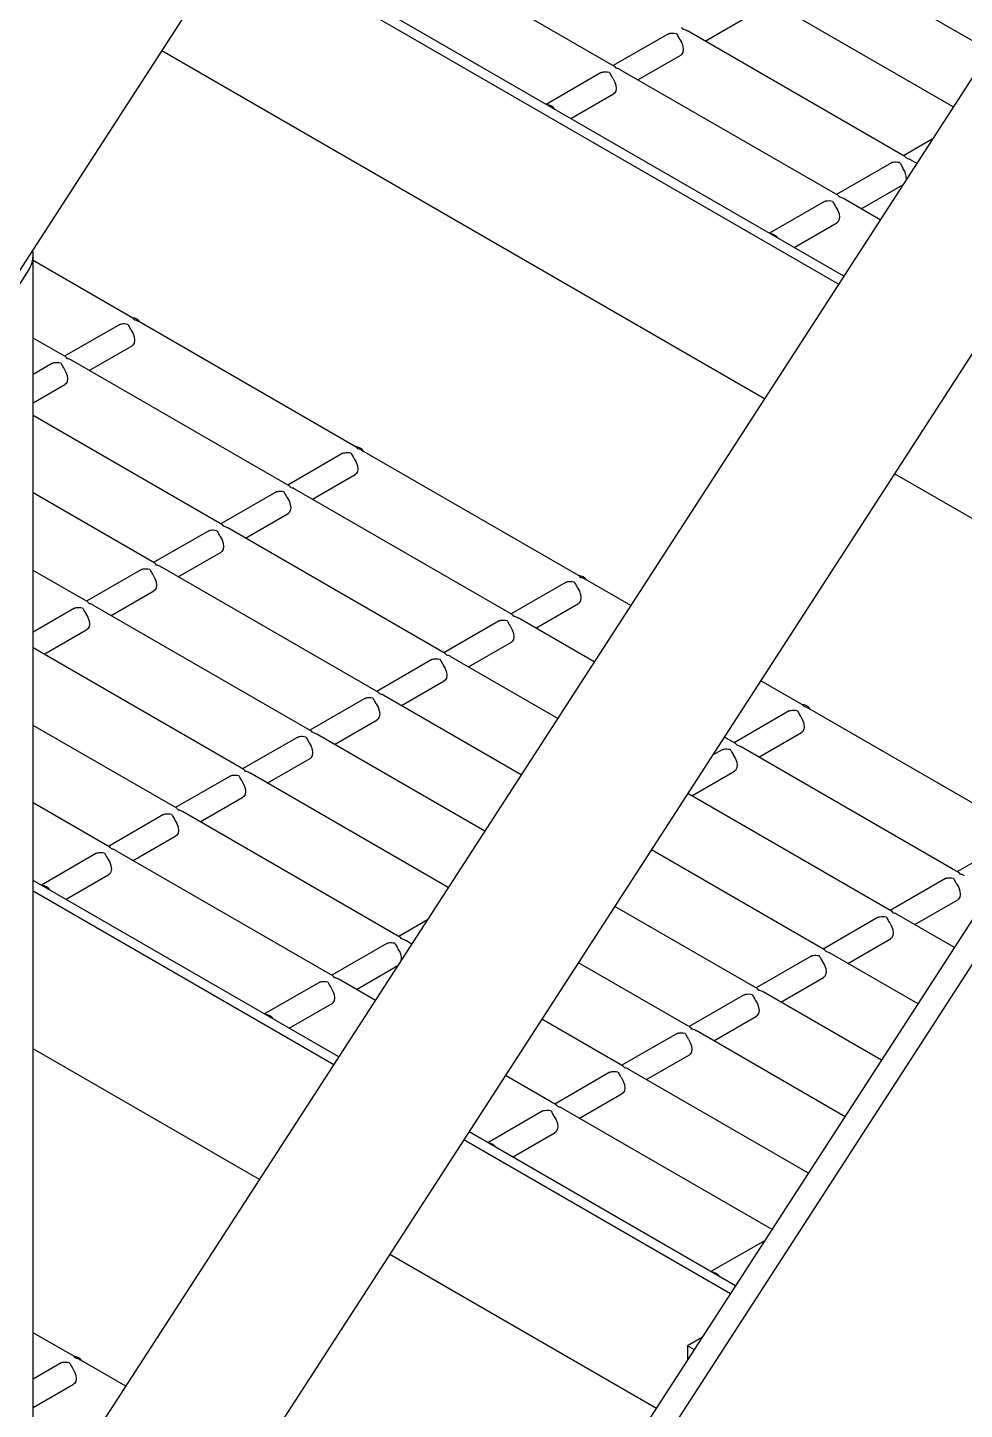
# Model space of a CAD drawing. Header units: millimetres. Extents: x 1293 to 41893, y 1011 to 26911.
# Drawn here: x 36194 to 36495.5, y 9766.8 to 10211.5 of the extents above; entities that cross this region are included whole.
import ezdxf

# ---------------------------------------------------------------- set-up
doc = ezdxf.new("R2010")
doc.units = ezdxf.units.MM
doc.header["$LTSCALE"] = 50
doc.layers.add('PASILLOS', color=2, linetype='Continuous')

msp = doc.modelspace()

# ---------------------------------------------------------------- linework, layer by layer
at = {"layer": 'PASILLOS', "linetype": 'Continuous', "lineweight": 25}
for p, q in [((35142.7899983, 8511.7793827), (37204.1287586, 11699.1223698)), ((36957.7569599, 10906.2644023), (36195.805039, 9728.0970102)), ((36197.5345038, 9641.8019924), (36983.1065661, 10856.4920044)), ((36195.805039, 9456.8689314), (36959.4864247, 10637.7105067)), ((36195.805039, 9442.5665038), (36950.2261867, 10609.0894454)), ((36456.7071246, 10131.5165979), (36262.7355206, 10243.4940214)), ((36455.0549238, 10128.961884), (36261.0833198, 10240.9393075)), ((36382.9330808, 10199.0385506), (36312.9638126, 10239.4309493)), ((36503.6723664, 10204.1365558), (36449.5909848, 10235.3570729)), ((36491.931056, 10185.9815663), (36427.9959437, 10222.890521)), ((36412.0831647, 10207.1436691), (36425.8477734, 10215.0898086)), ((36400.2843049, 10209.4975196), (36382.5499785, 10199.2597109)), ((36400.2843049, 10209.4975196), (36400.5847206, 10209.6249411)), ((36476.3701708, 10170.0315704), (36406.4009026, 10210.4239691)), ((36431.1906677, 10092.061802), (36237.2190637, 10204.0392255)), ((36390.4881236, 10194.6771172), (36404.2527323, 10202.6232567)), ((36454.7751297, 10157.5650185), (36384.8058615, 10197.9574173)), ((36378.6892638, 10197.0309677), (36360.9549374, 10186.793159)), ((36378.6892638, 10197.0309677), (36378.9896795, 10197.1583893)), ((36368.8930825, 10182.2105654), (36382.6576912, 10190.1567049)), ((36485.197487, 10175.569792), (36475.9870685, 10170.2527306)), ((36472.1263538, 10168.0239875), (36454.3920274, 10157.7861788)), ((36472.1263538, 10168.0239875), (36472.4267696, 10168.1514091)), ((36480.1897455, 10167.8265769), (36478.2429516, 10168.9504371)), ((36462.3301725, 10153.2035851), (36475.7387115, 10160.9441699)), ((36450.5313127, 10155.5574356), (36432.7969863, 10145.3196269)), ((36450.5313127, 10155.5574356), (36450.8317285, 10155.6848572)), ((36468.4484351, 10149.6715874), (36456.6479105, 10156.4838852)), ((36440.7351314, 10140.7370333), (36454.4997402, 10148.6831728)), ((36195.805039, 9193.5049018), (36195.805039, 10138.2578463)), ((36227.9117044, 10117.9820482), (36195.805039, 10136.5168316)), ((36175.6998395, 10104.4891879), (36194.019562, 10132.8160404)), ((36223.6678874, 10115.9744653), (36205.933561, 10105.7366566)), ((36223.6678874, 10115.9744653), (36223.9683031, 10116.1018869)), ((36299.7537533, 10076.5085161), (36229.7844852, 10116.9009149)), ((36206.3166633, 10105.5154964), (36195.805039, 10111.5837279)), ((36213.8717061, 10101.154063), (36227.6363149, 10109.1002025)), ((36278.1587122, 10064.0419643), (36208.1894441, 10104.434363)), ((36202.0728463, 10103.5079135), (36195.805039, 10099.8895854)), ((36202.0728463, 10103.5079135), (36202.373262, 10103.635335)), ((36195.805039, 10090.7243981), (36206.0412738, 10096.6336506)), ((36256.5636711, 10051.5754124), (36195.805039, 10086.6506241)), ((36295.5099364, 10074.5009333), (36277.7756099, 10064.2631245)), ((36295.5099364, 10074.5009333), (36295.8103521, 10074.6283548)), ((36371.5958023, 10035.0349841), (36301.6265341, 10075.4273828)), ((36285.7137551, 10059.6805309), (36299.4783638, 10067.6266704)), ((36558.915363, 10018.327905), (36473.0873774, 10067.8753463)), ((36234.96863, 10039.1088605), (36195.805039, 10061.7175204)), ((36273.9148953, 10062.0343814), (36256.1805688, 10051.7965727)), ((36273.9148953, 10062.0343814), (36274.215311, 10062.161803)), ((36350.0007612, 10022.5684322), (36280.031493, 10062.9608309)), ((36264.118714, 10047.213979), (36277.8833227, 10055.1601185)), ((36252.3198542, 10049.5678295), (36234.5855277, 10039.3300208)), ((36252.3198542, 10049.5678295), (36252.6202699, 10049.6952511)), ((36328.4057201, 10010.1018803), (36258.4364519, 10050.4942791)), ((36242.5236729, 10034.7474272), (36256.2882816, 10042.6935667)), ((36230.7248131, 10037.1012777), (36231.0252288, 10037.2286992)), ((36306.810679, 9997.6353285), (36236.8414108, 10038.0277272)), ((36213.373589, 10026.6423087), (36195.805039, 10036.7844167)), ((36230.7248131, 10037.1012777), (36212.9904866, 10026.8634689)), ((36367.3519853, 10033.0274012), (36349.6176589, 10022.7895925)), ((36367.3519853, 10033.0274012), (36367.652401, 10033.1548227)), ((36388.1350421, 10025.4870842), (36373.4685831, 10033.9538507)), ((36220.9286318, 10022.2808753), (36234.6932405, 10030.2270148)), ((36209.129772, 10024.6347258), (36195.805039, 10016.9425212)), ((36209.129772, 10024.6347258), (36209.4301877, 10024.7621474)), ((36285.2156379, 9985.1687766), (36215.2463697, 10025.5611753)), ((36357.555804, 10018.2069988), (36371.3204128, 10026.1531383)), ((36345.7569442, 10020.5608493), (36328.0226178, 10010.3230406)), ((36345.7569442, 10020.5608493), (36346.0573599, 10020.6882709)), ((36376.3937316, 10007.3320947), (36351.873542, 10021.4872989)), ((36199.3335907, 10009.8143234), (36213.0981994, 10017.7604629)), ((36263.6205968, 9972.7022247), (36195.805039, 10011.8513129)), ((36335.9607629, 10005.740447), (36349.7253717, 10013.6865865)), ((36324.1619031, 10008.0942974), (36306.4275767, 9997.8564887)), ((36324.1619031, 10008.0942974), (36324.4623189, 10008.221719)), ((36364.6524212, 9989.1771052), (36330.2785009, 10009.020747)), ((36314.3657218, 9993.2738951), (36328.1303306, 10001.2200346)), ((36443.4378513, 9993.561452), (36430.0317518, 10001.3006285)), ((36302.566862, 9995.6277456), (36284.8325356, 9985.3899368)), ((36302.566862, 9995.6277456), (36302.8672778, 9995.7551671)), ((36352.9111107, 9971.0221157), (36308.6834598, 9996.5541951)), ((36292.7706807, 9980.8073432), (36306.5352895, 9988.7534827)), ((36439.1940343, 9991.5538691), (36421.4597079, 9981.3160604)), ((36439.1940343, 9991.5538691), (36439.49445, 9991.6812907)), ((36515.2799002, 9952.0879199), (36445.3106321, 9992.4803186)), ((36242.0255557, 9960.2356729), (36195.805039, 9986.9182092)), ((36341.1698003, 9952.8671262), (36287.0884187, 9984.0876433)), ((36429.397853, 9976.7334667), (36443.1624618, 9984.6796063)), ((36280.9718209, 9983.1611937), (36263.2374945, 9972.923385)), ((36280.9718209, 9983.1611937), (36281.2722367, 9983.2886153)), ((36421.8428102, 9981.0949001), (36418.2904414, 9983.145639)), ((36493.6848591, 9939.621368), (36423.715591, 9980.0137668)), ((36271.1756396, 9968.3407914), (36284.9402484, 9976.2869309)), ((36417.5989932, 9979.0873172), (36414.5140704, 9977.3064292)), ((36417.5989932, 9979.0873172), (36417.8994089, 9979.2147388)), ((36259.3767798, 9970.6946418), (36241.6424534, 9960.4568331)), ((36259.3767798, 9970.6946418), (36259.6771956, 9970.8220634)), ((36329.4284898, 9934.7121367), (36265.4933776, 9971.6210914)), ((36407.8028119, 9964.2669149), (36421.5674207, 9972.2130544)), ((36220.4305146, 9947.769121), (36195.805039, 9961.9851054)), ((36249.5805985, 9955.8742395), (36263.3452073, 9963.820379)), ((36472.0898181, 9927.1548162), (36406.5491309, 9964.9906495)), ((36237.7817387, 9958.22809), (36220.0474123, 9947.9902812)), ((36237.7817387, 9958.22809), (36238.0821545, 9958.3555115)), ((36313.8676047, 9918.7621408), (36243.8983365, 9959.1545395)), ((36227.9855574, 9943.4076876), (36241.7501662, 9951.3538271)), ((36511.0360833, 9950.080337), (36493.3017568, 9939.8425283)), ((36216.1866977, 9945.7615381), (36198.4523712, 9935.5237294)), ((36216.1866977, 9945.7615381), (36216.4871134, 9945.8889597)), ((36292.2725636, 9906.2955889), (36222.3032954, 9946.6879877)), ((36450.494777, 9914.6882643), (36394.8078205, 9946.83566)), ((36294.2045585, 9880.2471683), (36195.805039, 9937.0520017)), ((36206.3905163, 9930.9411357), (36220.1551251, 9938.8872753)), ((36489.4410422, 9937.6137851), (36471.7067157, 9927.3759764)), ((36489.4410422, 9937.6137851), (36489.7414579, 9937.7412067)), ((36292.5523576, 9877.6924544), (36195.805039, 9933.5434926)), ((36479.6448609, 9922.7933828), (36493.4094696, 9930.7395223)), ((36428.8997359, 9902.2217124), (36383.06651, 9928.6806705)), ((36492.3771164, 9915.4432081), (36473.9625988, 9926.0736828)), ((36322.6949208, 9924.3003624), (36313.4845024, 9918.983301)), ((36467.8460011, 9925.1472333), (36450.1116747, 9914.9094246)), ((36467.8460011, 9925.1472333), (36468.1464168, 9925.2746548)), ((36317.6871794, 9916.5571472), (36315.7403855, 9917.6810074)), ((36458.0498198, 9910.3268309), (36471.8144285, 9918.2729704)), ((36309.6237877, 9916.7545579), (36291.8894613, 9906.5167492)), ((36309.6237877, 9916.7545579), (36309.9242034, 9916.8819795)), ((36446.25096, 9912.6806814), (36446.5513757, 9912.808103)), ((36480.635806, 9897.2882186), (36452.3675578, 9913.607131)), ((36299.8276064, 9901.9341555), (36313.2361453, 9909.6747403)), ((36407.3046948, 9889.7551606), (36371.3251996, 9910.525681)), ((36446.25096, 9912.6806814), (36428.5166336, 9902.4428727)), ((36288.0287466, 9904.288006), (36270.2944202, 9894.0501973)), ((36288.0287466, 9904.288006), (36288.3291623, 9904.4154276)), ((36305.9458689, 9898.4021578), (36294.1453444, 9905.2144556)), ((36436.4547787, 9897.8602791), (36450.2193874, 9905.8064186)), ((36424.6559189, 9900.2141295), (36406.9215925, 9889.9763208)), ((36424.6559189, 9900.2141295), (36424.9563346, 9900.3415511)), ((36468.8944955, 9879.1332291), (36430.7725167, 9901.1405791)), ((36278.2325653, 9889.4676037), (36291.9971741, 9897.4137432)), ((36385.7096537, 9877.2886087), (36359.5838891, 9892.3706916)), ((36414.8597376, 9885.3937272), (36428.6243464, 9893.3398667)), ((36403.0608778, 9887.7475777), (36385.3265514, 9877.509769)), ((36403.0608778, 9887.7475777), (36403.3612935, 9887.8749992)), ((36457.1531851, 9860.9782396), (36409.1774756, 9888.6740272)), ((36268.6881016, 9840.7923724), (36195.805039, 9882.8668689)), ((36393.2646965, 9872.9271753), (36407.0293053, 9880.8733148)), ((36364.1146126, 9864.8220568), (36347.8425786, 9874.2157021)), ((36381.4658367, 9875.2810258), (36363.7315103, 9865.0432171)), ((36381.4658367, 9875.2810258), (36381.7662524, 9875.4084474)), ((36445.4118746, 9842.8232502), (36387.5824345, 9876.2074754)), ((36371.6696554, 9860.4606235), (36385.4342642, 9868.406763)), ((36359.8707956, 9862.8144739), (36342.1364692, 9852.5766652)), ((36359.8707956, 9862.8144739), (36360.1712113, 9862.9418955)), ((36433.6705642, 9824.6682607), (36365.9873934, 9863.7409235)), ((36421.9292537, 9806.5132712), (36336.1012682, 9856.0607126)), ((36350.0746143, 9847.9940716), (36363.8392231, 9855.9402111)), ((36420.2770529, 9803.9585573), (36334.4490673, 9853.5059987)), ((36431.4030316, 9821.1620906), (36413.9785181, 9811.1031331)), ((36396.4127968, 9767.0584753), (36310.5848113, 9816.6059167)), ((36421.9166632, 9806.5205395), (36421.944256, 9806.5364685)), ((36209.0932362, 9783.7655545), (36195.805039, 9791.4366674)), ((36411.2107091, 9790.0186934), (36406.3797556, 9787.2298433)), ((36408.6283551, 9785.9317544), (36406.3797556, 9787.2298433)), ((36406.3797556, 9787.2298433), (36406.3797556, 9782.4698753)), ((36204.8494192, 9781.7579716), (36195.805039, 9776.536762)), ((36204.8494192, 9781.7579716), (36205.1498349, 9781.8853931)), ((36225.632476, 9774.2176546), (36210.966017, 9782.6844211)), ((36195.805039, 9767.3715748), (36208.8178467, 9774.8837087))]:
    msp.add_line(p, q, dxfattribs=at)
at = {"layer": 'PASILLOS', "linetype": 'Continuous', "lineweight": 25, "flags": 128}
for points in [[(36403.9523166, 10207.6808693), (36404.5605998, 10206.6070058), (36404.9471986, 10205.4802748), (36405.0747223, 10204.4096509), (36404.930837, 10203.4986821), (36404.5294591, 10202.8354751), (36404.2527323, 10202.6232567)], [(36382.3572755, 10195.2143175), (36382.9655587, 10194.1404539), (36383.3521575, 10193.0137229), (36383.4796812, 10191.943099), (36383.3357959, 10191.0321302), (36382.934418, 10190.3689232), (36382.6576912, 10190.1567049)], [(36454.1993245, 10153.7407854), (36454.8076077, 10152.6669218), (36455.1942065, 10151.5401908), (36455.3217302, 10150.4695669), (36455.1778449, 10149.5585981), (36454.7764669, 10148.8953911), (36454.4997402, 10148.6831728)], [(36227.3358992, 10114.1578151), (36227.9441823, 10113.0839515), (36228.3307811, 10111.9572205), (36228.4583048, 10110.8865966), (36228.3144196, 10109.9756278), (36227.9130416, 10109.3124208), (36227.6363149, 10109.1002025)], [(36205.7408581, 10101.6912632), (36206.3491412, 10100.6173997), (36206.73574, 10099.4906687), (36206.8632637, 10098.4200447), (36206.7193785, 10097.509076), (36206.3180005, 10096.8458689), (36206.0412738, 10096.6336506)], [(36299.1779481, 10072.684283), (36299.7862313, 10071.6104195), (36300.1728301, 10070.4836884), (36300.3003538, 10069.4130645), (36300.1564685, 10068.5020958), (36299.7550906, 10067.8388887), (36299.4783638, 10067.6266704)], [(36277.582907, 10060.2177311), (36278.1911902, 10059.1438676), (36278.577789, 10058.0171366), (36278.7053127, 10056.9465127), (36278.5614274, 10056.0355439), (36278.1600495, 10055.3723369), (36277.8833227, 10055.1601185)], [(36255.9878659, 10047.7511793), (36256.5961491, 10046.6773157), (36256.9827479, 10045.5505847), (36257.1102716, 10044.4799608), (36256.9663863, 10043.568992), (36256.5650084, 10042.905785), (36256.2882816, 10042.6935667)], [(36234.3928248, 10035.2846274), (36235.001108, 10034.2107639), (36235.3877068, 10033.0840328), (36235.5152305, 10032.0134089), (36235.3713452, 10031.1024402), (36234.9699673, 10030.4392331), (36234.6932405, 10030.2270148)], [(36371.0199971, 10031.2107509), (36371.6282802, 10030.1368874), (36372.0148791, 10029.0101564), (36372.1424028, 10027.9395325), (36371.9985175, 10027.0285637), (36371.5971395, 10026.3653567), (36371.3204128, 10026.1531383)], [(36212.7977837, 10022.8180755), (36213.4060669, 10021.744212), (36213.7926657, 10020.617481), (36213.9201894, 10019.5468571), (36213.7763041, 10018.6358883), (36213.3749262, 10017.9726813), (36213.0981994, 10017.7604629)], [(36349.424956, 10018.7441991), (36350.0332391, 10017.6703355), (36350.419838, 10016.5436045), (36350.5473617, 10015.4729806), (36350.4034764, 10014.5620118), (36350.0020984, 10013.8988048), (36349.7253717, 10013.6865865)], [(36327.8299149, 10006.2776472), (36328.438198, 10005.2037836), (36328.8247969, 10004.0770526), (36328.9523206, 10003.0064287), (36328.8084353, 10002.0954599), (36328.4070573, 10001.4322529), (36328.1303306, 10001.2200346)], [(36306.2348738, 9993.8110953), (36306.8431569, 9992.7372318), (36307.2297558, 9991.6105008), (36307.3572795, 9990.5398768), (36307.2133942, 9989.6289081), (36306.8120162, 9988.965701), (36306.5352895, 9988.7534827)], [(36442.8620461, 9989.7372188), (36443.4703292, 9988.6633553), (36443.8569281, 9987.5366243), (36443.9844517, 9986.4660004), (36443.8405665, 9985.5550316), (36443.4391885, 9984.8918246), (36443.1624618, 9984.6796063)], [(36284.6398327, 9981.3445435), (36285.2481158, 9980.2706799), (36285.6347147, 9979.1439489), (36285.7622384, 9978.073325), (36285.6183531, 9977.1623562), (36285.2169751, 9976.4991492), (36284.9402484, 9976.2869309)], [(36421.267005, 9977.270667), (36421.8752881, 9976.1968034), (36422.261887, 9975.0700724), (36422.3894106, 9973.9994485), (36422.2455254, 9973.0884797), (36421.8441474, 9972.4252727), (36421.5674207, 9972.2130544)], [(36263.0447916, 9968.8779916), (36263.6530748, 9967.804128), (36264.0396736, 9966.677397), (36264.1671973, 9965.6067731), (36264.023312, 9964.6958043), (36263.621934, 9964.0325973), (36263.3452073, 9963.820379)], [(36241.4497505, 9956.4114397), (36242.0580337, 9955.3375762), (36242.4446325, 9954.2108452), (36242.5721562, 9953.1402212), (36242.4282709, 9952.2292525), (36242.0268929, 9951.5660454), (36241.7501662, 9951.3538271)], [(36219.8547094, 9943.9448879), (36220.4629926, 9942.8710243), (36220.8495914, 9941.7442933), (36220.9771151, 9940.6736694), (36220.8332298, 9939.7627006), (36220.4318518, 9939.0994936), (36220.1551251, 9938.8872753)], [(36493.1090539, 9935.7971349), (36493.7173371, 9934.7232714), (36494.1039359, 9933.5965403), (36494.2314596, 9932.5259164), (36494.0875743, 9931.6149477), (36493.6861964, 9930.9517406), (36493.4094696, 9930.7395223)], [(36471.5140128, 9923.330583), (36472.122296, 9922.2567195), (36472.5088948, 9921.1299885), (36472.6364185, 9920.0593646), (36472.4925332, 9919.1483958), (36472.0911553, 9918.4851888), (36471.8144285, 9918.2729704)], [(36449.9189717, 9910.8640312), (36450.5272549, 9909.7901676), (36450.9138537, 9908.6634366), (36451.0413774, 9907.5928127), (36450.8974921, 9906.6818439), (36450.4961142, 9906.0186369), (36450.2193874, 9905.8064186)], [(36291.6967584, 9902.4713558), (36292.3050415, 9901.3974922), (36292.6916404, 9900.2707612), (36292.819164, 9899.2001373), (36292.6752788, 9898.2891685), (36292.2739008, 9897.6259615), (36291.9971741, 9897.4137432)], [(36428.3239306, 9898.3974793), (36428.9322138, 9897.3236158), (36429.3188126, 9896.1968847), (36429.4463363, 9895.1262608), (36429.3024511, 9894.215292), (36428.9010731, 9893.552085), (36428.6243464, 9893.3398667)], [(36406.7288895, 9885.9309274), (36407.3371727, 9884.8570639), (36407.7237715, 9883.7303329), (36407.8512952, 9882.659709), (36407.70741, 9881.7487402), (36407.306032, 9881.0855332), (36407.0293053, 9880.8733148)], [(36385.1338484, 9873.4643756), (36385.7421316, 9872.390512), (36386.1287304, 9871.263781), (36386.2562541, 9870.1931571), (36386.1123689, 9869.2821883), (36385.7109909, 9868.6189813), (36385.4342642, 9868.406763)], [(36363.5388073, 9860.9978237), (36364.1470905, 9859.9239601), (36364.5336893, 9858.7972291), (36364.661213, 9857.7266052), (36364.5173278, 9856.8156364), (36364.1159498, 9856.1524294), (36363.8392231, 9855.9402111)], [(36208.517431, 9779.9413213), (36209.1257141, 9778.8674578), (36209.512313, 9777.7407268), (36209.6398366, 9776.6701028), (36209.4959514, 9775.7591341), (36209.0945734, 9775.095927), (36208.8178467, 9774.8837087)]]:
    msp.add_lwpolyline(points, dxfattribs=at)
at = {"layer": 'PASILLOS', "linetype": 'Continuous', "lineweight": 25}
for centre, radius, start, end in [((36360.7946865, 10183.071843), 3.6366978, 35.264662608, 84.740713925), ((36471.3221734, 10162.8544826), 5.5894667, 358.995366604, 36.85932297), ((36432.6367354, 10141.5983109), 3.6366978, 35.264662608, 84.740713925), ((36227.3683512, 10114.4818925), 3.6366978, 35.264662608, 84.740713925), ((36299.2104002, 10073.0083604), 3.6366978, 35.264662608, 84.740713925), ((36371.0524491, 10031.5348283), 3.6366978, 35.264662608, 84.740713925), ((36442.8944981, 9990.0612962), 3.6366978, 35.264662608, 84.740713925), ((36198.2921203, 9931.8024134), 3.6366978, 35.264662608, 84.740713925), ((36308.8196072, 9911.585053), 5.5894667, 358.995366603, 36.85932297), ((36270.1341693, 9890.3288813), 3.6366978, 35.264662608, 84.740713925), ((36341.9762183, 9848.8553492), 3.6366978, 35.264662608, 84.740713925), ((36413.8182672, 9807.3818171), 3.6366978, 35.264662608, 84.740713925), ((36208.549883, 9780.2653987), 3.6366978, 35.264662608, 84.740713925)]:
    msp.add_arc(centre, radius, start, end, dxfattribs=at)
msp.add_ellipse((36189.709039, 10135.3044524), major_axis=(4.5287142, 6.5268131), ratio=0.6252181078, start_param=4.7643820231, end_param=5.7924525007, dxfattribs=at)
for points, knots in [([(36405.0748486, 10210.9210944), (36405.0733504, 10210.9233575), (36404.8990004, 10211.1867184), (36404.7099841, 10211.3379511), (36404.5225921, 10211.4878841)], [0, 0, 0, 0, 0.0085933525, 1, 1, 1, 1]), ([(36406.3834562, 10210.3988529), (36406.3069318, 10210.4530668), (36405.9181083, 10210.7285298), (36405.4421607, 10210.839692), (36405.0787713, 10210.920225), (36405.0748486, 10210.9210944)], [0, 0, 0, 0, 0.1951000566, 0.99131145138, 1, 1, 1, 1]), ([(36400.5847206, 10209.6249411), (36400.6813432, 10209.6491782), (36400.9982186, 10209.7286642), (36401.7723593, 10209.7841999), (36402.4623972, 10209.7057724), (36402.8258612, 10209.6259086), (36402.8297846, 10209.6250465)], [0, 0, 0, 0, 0.1723614537, 0.5652622384, 0.9953071929, 1, 1, 1, 1]), ([(36402.8297846, 10209.6250465), (36402.8312832, 10209.6227786), (36403.0188689, 10209.3388936), (36403.2980824, 10208.8110204), (36403.6865993, 10208.0853328), (36403.8865039, 10207.7810466), (36403.9523166, 10207.6808693)], [0, 0, 0, 0, 0.0046971273, 0.5879730075, 0.8643521995, 1, 1, 1, 1]), ([(36383.4798076, 10198.4545425), (36383.4783093, 10198.4568056), (36383.3039593, 10198.7201666), (36383.114943, 10198.8713992), (36382.927551, 10199.0213323)], [0, 0, 0, 0, 0.0085933525, 1, 1, 1, 1]), ([(36384.7884151, 10197.9323011), (36384.7118907, 10197.9865149), (36384.3230672, 10198.2619779), (36383.8471196, 10198.3731402), (36383.4837302, 10198.4536732), (36383.4798076, 10198.4545425)], [0, 0, 0, 0, 0.1951000566, 0.9913114514, 1, 1, 1, 1]), ([(36378.9896795, 10197.1583893), (36379.0863021, 10197.1826264), (36379.4031776, 10197.2621123), (36380.1773182, 10197.3176481), (36380.8673561, 10197.2392205), (36381.2308201, 10197.1593567), (36381.2347435, 10197.1584946)], [0, 0, 0, 0, 0.1723614537, 0.5652622384, 0.9953071929, 1, 1, 1, 1]), ([(36381.2347435, 10197.1584946), (36381.2362421, 10197.1562267), (36381.4238278, 10196.8723417), (36381.7030413, 10196.3444685), (36382.0915582, 10195.618781), (36382.2914628, 10195.3144948), (36382.3572755, 10195.2143175)], [0, 0, 0, 0, 0.0046971273, 0.5879730075, 0.8643521995, 1, 1, 1, 1]), ([(36472.4267696, 10168.1514091), (36472.5233922, 10168.1756462), (36472.8402676, 10168.2551321), (36473.6144083, 10168.3106679), (36474.3044462, 10168.2322403), (36474.6679101, 10168.1523765), (36474.6718336, 10168.1515144)], [0, 0, 0, 0, 0.1723614537, 0.5652622384, 0.9953071929, 1, 1, 1, 1]), ([(36474.6718336, 10168.1515144), (36474.6733321, 10168.1492465), (36474.8609178, 10167.8653615), (36475.1401313, 10167.3374883), (36475.5286483, 10166.6118007), (36475.7285529, 10166.3075146), (36475.7943656, 10166.2073372)], [0, 0, 0, 0, 0.00469712726, 0.58797300737, 0.86435219951, 1, 1, 1, 1]), ([(36476.9168976, 10169.4475623), (36476.9153994, 10169.4498254), (36476.7410494, 10169.7131863), (36476.5520331, 10169.864419), (36476.3646411, 10170.014352)], [0, 0, 0, 0, 0.0085933525, 1, 1, 1, 1]), ([(36478.2255052, 10168.9253208), (36478.1489808, 10168.9795347), (36477.7601573, 10169.2549977), (36477.2842097, 10169.3661599), (36476.9208202, 10169.446693), (36476.9168976, 10169.4475623)], [0, 0, 0, 0, 0.1951000565, 0.9913114514, 1, 1, 1, 1]), ([(36455.3218565, 10156.9810104), (36455.3203583, 10156.9832736), (36455.1460083, 10157.2466345), (36454.956992, 10157.3978671), (36454.7696, 10157.5478002)], [0, 0, 0, 0, 0.0085933525, 1, 1, 1, 1]), ([(36450.8317285, 10155.6848572), (36450.9283511, 10155.7090943), (36451.2452265, 10155.7885803), (36452.0193672, 10155.844116), (36452.7094051, 10155.7656885), (36453.0728691, 10155.6858246), (36453.0767925, 10155.6849625)], [0, 0, 0, 0, 0.1723614537, 0.5652622384, 0.9953071929, 1, 1, 1, 1]), ([(36453.0767925, 10155.6849625), (36453.0782911, 10155.6826947), (36453.2658767, 10155.3988096), (36453.5450902, 10154.8709364), (36453.9336072, 10154.1452489), (36454.1335118, 10153.8409627), (36454.1993245, 10153.7407854)], [0, 0, 0, 0, 0.0046971273, 0.5879730074, 0.8643521995, 1, 1, 1, 1]), ([(36456.6304641, 10156.458769), (36456.5539397, 10156.5129829), (36456.1651162, 10156.7884458), (36455.6891686, 10156.8996081), (36455.3257792, 10156.9801411), (36455.3218565, 10156.9810104)], [0, 0, 0, 0, 0.1951000565, 0.9913114514, 1, 1, 1, 1]), ([(36228.4584312, 10117.3980401), (36228.4569329, 10117.4003033), (36228.282583, 10117.6636642), (36228.0935667, 10117.8148968), (36227.9061746, 10117.9648299)], [0, 0, 0, 0, 0.0085933525, 1, 1, 1, 1]), ([(36229.7670387, 10116.8757987), (36229.6905143, 10116.9300126), (36229.3016909, 10117.2054755), (36228.8257433, 10117.3166378), (36228.4623538, 10117.3971708), (36228.4584312, 10117.3980401)], [0, 0, 0, 0, 0.1951000565, 0.9913114514, 1, 1, 1, 1]), ([(36223.9683031, 10116.1018869), (36224.0649257, 10116.126124), (36224.3818012, 10116.20561), (36225.1559419, 10116.2611457), (36225.8459797, 10116.1827182), (36226.2094437, 10116.1028543), (36226.2133671, 10116.1019922)], [0, 0, 0, 0, 0.1723614537, 0.5652622384, 0.9953071929, 1, 1, 1, 1]), ([(36226.2133671, 10116.1019922), (36226.2148657, 10116.0997244), (36226.4024514, 10115.8158394), (36226.6816649, 10115.2879661), (36227.0701819, 10114.5622786), (36227.2700864, 10114.2579924), (36227.3358992, 10114.1578151)], [0, 0, 0, 0, 0.0046971273, 0.5879730074, 0.8643521995, 1, 1, 1, 1]), ([(36206.8633901, 10104.9314882), (36206.8618918, 10104.9337514), (36206.6875419, 10105.1971123), (36206.4985256, 10105.348345), (36206.3111335, 10105.498278)], [0, 0, 0, 0, 0.0085933525, 1, 1, 1, 1]), ([(36208.1719976, 10104.4092468), (36208.0954733, 10104.4634607), (36207.7066498, 10104.7389237), (36207.2307022, 10104.8500859), (36206.8673127, 10104.9306189), (36206.8633901, 10104.9314882)], [0, 0, 0, 0, 0.1951000565, 0.9913114514, 1, 1, 1, 1]), ([(36202.373262, 10103.635335), (36202.4698846, 10103.6595721), (36202.7867601, 10103.7390581), (36203.5609008, 10103.7945938), (36204.2509387, 10103.7161663), (36204.6144026, 10103.6363025), (36204.618326, 10103.6354404)], [0, 0, 0, 0, 0.1723614537, 0.56526223839, 0.99530719289, 1, 1, 1, 1]), ([(36204.618326, 10103.6354404), (36204.6198246, 10103.6331725), (36204.8074103, 10103.3492875), (36205.0866238, 10102.8214143), (36205.4751408, 10102.0957267), (36205.6750453, 10101.7914405), (36205.7408581, 10101.6912632)], [0, 0, 0, 0, 0.00469712726, 0.58797300735, 0.86435219951, 1, 1, 1, 1]), ([(36295.8103521, 10074.6283548), (36295.9069747, 10074.6525919), (36296.2238501, 10074.7320779), (36296.9979908, 10074.7876136), (36297.6880287, 10074.7091861), (36298.0514927, 10074.6293222), (36298.0554161, 10074.6284602)], [0, 0, 0, 0, 0.1723614537, 0.5652622384, 0.9953071929, 1, 1, 1, 1]), ([(36298.0554161, 10074.6284602), (36298.0569147, 10074.6261923), (36298.2445004, 10074.3423073), (36298.5237139, 10073.8144341), (36298.9122308, 10073.0887465), (36299.1121354, 10072.7844603), (36299.1779481, 10072.684283)], [0, 0, 0, 0, 0.0046971273, 0.5879730074, 0.8643521995, 1, 1, 1, 1]), ([(36300.3004801, 10075.924508), (36300.2989819, 10075.9267712), (36300.1246319, 10076.1901321), (36299.9356156, 10076.3413647), (36299.7482236, 10076.4912978)], [0, 0, 0, 0, 0.0085933525, 1, 1, 1, 1]), ([(36301.6090877, 10075.4022666), (36301.5325633, 10075.4564805), (36301.1437398, 10075.7319434), (36300.6677922, 10075.8431057), (36300.3044028, 10075.9236387), (36300.3004801, 10075.924508)], [0, 0, 0, 0, 0.1951000566, 0.9913114514, 1, 1, 1, 1]), ([(36278.705439, 10063.4579562), (36278.7039408, 10063.4602193), (36278.5295908, 10063.7235802), (36278.3405745, 10063.8748129), (36278.1531825, 10064.0247459)], [0, 0, 0, 0, 0.0085933525, 1, 1, 1, 1]), ([(36274.215311, 10062.161803), (36274.3119336, 10062.18604), (36274.628809, 10062.265526), (36275.4029497, 10062.3210617), (36276.0929876, 10062.2426342), (36276.4564516, 10062.1627704), (36276.460375, 10062.1619083)], [0, 0, 0, 0, 0.1723614537, 0.5652622384, 0.9953071929, 1, 1, 1, 1]), ([(36276.460375, 10062.1619083), (36276.4618736, 10062.1596404), (36276.6494593, 10061.8757554), (36276.9286728, 10061.3478822), (36277.3171897, 10060.6221946), (36277.5170943, 10060.3179084), (36277.582907, 10060.2177311)], [0, 0, 0, 0, 0.0046971273, 0.5879730074, 0.8643521995, 1, 1, 1, 1]), ([(36280.0140466, 10062.9357147), (36279.9375222, 10062.9899286), (36279.5486987, 10063.2653916), (36279.0727511, 10063.3765538), (36278.7093617, 10063.4570868), (36278.705439, 10063.4579562)], [0, 0, 0, 0, 0.1951000566, 0.9913114514, 1, 1, 1, 1]), ([(36257.1103979, 10050.9914043), (36257.1088997, 10050.9936674), (36256.9345497, 10051.2570284), (36256.7455334, 10051.408261), (36256.5581414, 10051.5581941)], [0, 0, 0, 0, 0.0085933525, 1, 1, 1, 1]), ([(36258.4190055, 10050.4691629), (36258.3424811, 10050.5233767), (36257.9536576, 10050.7988397), (36257.47771, 10050.910002), (36257.1143206, 10050.990535), (36257.1103979, 10050.9914043)], [0, 0, 0, 0, 0.19510005657, 0.99131145138, 1, 1, 1, 1]), ([(36252.6202699, 10049.6952511), (36252.7168925, 10049.7194882), (36253.0337679, 10049.7989741), (36253.8079086, 10049.8545099), (36254.4979465, 10049.7760823), (36254.8614105, 10049.6962185), (36254.8653339, 10049.6953564)], [0, 0, 0, 0, 0.1723614537, 0.5652622384, 0.9953071929, 1, 1, 1, 1]), ([(36254.8653339, 10049.6953564), (36254.8668325, 10049.6930885), (36255.0544182, 10049.4092035), (36255.3336317, 10048.8813303), (36255.7221486, 10048.1556428), (36255.9220532, 10047.8513566), (36255.9878659, 10047.7511793)], [0, 0, 0, 0, 0.0046971273, 0.5879730074, 0.8643521995, 1, 1, 1, 1]), ([(36231.0252288, 10037.2286992), (36231.1218514, 10037.2529363), (36231.4387268, 10037.3324223), (36232.2128675, 10037.387958), (36232.9029054, 10037.3095305), (36233.2663694, 10037.2296666), (36233.2702928, 10037.2288045)], [0, 0, 0, 0, 0.1723614537, 0.5652622384, 0.9953071929, 1, 1, 1, 1]), ([(36233.2702928, 10037.2288045), (36233.2717914, 10037.2265367), (36233.4593771, 10036.9426517), (36233.7385906, 10036.4147785), (36234.1271075, 10035.6890909), (36234.3270121, 10035.3848047), (36234.3928248, 10035.2846274)], [0, 0, 0, 0, 0.0046971273, 0.5879730074, 0.8643521995, 1, 1, 1, 1]), ([(36235.5153568, 10038.5248524), (36235.5138586, 10038.5271156), (36235.3395086, 10038.7904765), (36235.1504923, 10038.9417091), (36234.9631003, 10039.0916422)], [0, 0, 0, 0, 0.0085933525, 1, 1, 1, 1]), ([(36236.8239644, 10038.002611), (36236.74744, 10038.0568249), (36236.3586165, 10038.3322878), (36235.8826689, 10038.4434501), (36235.5192795, 10038.5239831), (36235.5153568, 10038.5248524)], [0, 0, 0, 0, 0.1951000566, 0.9913114514, 1, 1, 1, 1]), ([(36367.652401, 10033.1548227), (36367.7490237, 10033.1790598), (36368.0658991, 10033.2585458), (36368.8400398, 10033.3140815), (36369.5300777, 10033.235654), (36369.8935416, 10033.1557902), (36369.8974651, 10033.1549281)], [0, 0, 0, 0, 0.1723614537, 0.5652622384, 0.9953071929, 1, 1, 1, 1]), ([(36369.8974651, 10033.1549281), (36369.8989636, 10033.1526602), (36370.0865493, 10032.8687752), (36370.3657628, 10032.340902), (36370.7542798, 10031.6152144), (36370.9541844, 10031.3109282), (36371.0199971, 10031.2107509)], [0, 0, 0, 0, 0.0046971273, 0.5879730075, 0.8643521995, 1, 1, 1, 1]), ([(36372.1425291, 10034.4509759), (36372.1410309, 10034.4532391), (36371.9666809, 10034.7166), (36371.7776646, 10034.8678327), (36371.5902726, 10035.0177657)], [0, 0, 0, 0, 0.0085933525, 1, 1, 1, 1]), ([(36373.4511367, 10033.9287345), (36373.3746123, 10033.9829484), (36372.9857888, 10034.2584114), (36372.5098412, 10034.3695736), (36372.1464517, 10034.4501066), (36372.1425291, 10034.4509759)], [0, 0, 0, 0, 0.1951000566, 0.99131145138, 1, 1, 1, 1]), ([(36209.4301877, 10024.7621474), (36209.5268103, 10024.7863844), (36209.8436857, 10024.8658704), (36210.6178264, 10024.9214061), (36211.3078643, 10024.8429786), (36211.6713283, 10024.7631148), (36211.6752517, 10024.7622527)], [0, 0, 0, 0, 0.1723614537, 0.5652622384, 0.9953071929, 1, 1, 1, 1]), ([(36211.6752517, 10024.7622527), (36211.6767503, 10024.7599848), (36211.864336, 10024.4760998), (36212.1435495, 10023.9482266), (36212.5320664, 10023.222539), (36212.731971, 10022.9182528), (36212.7977837, 10022.8180755)], [0, 0, 0, 0, 0.0046971273, 0.5879730074, 0.8643521995, 1, 1, 1, 1]), ([(36213.9203157, 10026.0583006), (36213.9188175, 10026.0605637), (36213.7444675, 10026.3239246), (36213.5554512, 10026.4751573), (36213.3680592, 10026.6250903)], [0, 0, 0, 0, 0.0085933525, 1, 1, 1, 1]), ([(36215.2289233, 10025.5360591), (36215.1523989, 10025.590273), (36214.7635754, 10025.865736), (36214.2876278, 10025.9768982), (36213.9242384, 10026.0574312), (36213.9203157, 10026.0583006)], [0, 0, 0, 0, 0.1951000566, 0.9913114514, 1, 1, 1, 1]), ([(36346.0573599, 10020.6882709), (36346.1539826, 10020.712508), (36346.470858, 10020.7919939), (36347.2449987, 10020.8475297), (36347.9350366, 10020.7691021), (36348.2985005, 10020.6892383), (36348.302424, 10020.6883762)], [0, 0, 0, 0, 0.17236145373, 0.56526223843, 0.99530719289, 1, 1, 1, 1]), ([(36348.302424, 10020.6883762), (36348.3039225, 10020.6861083), (36348.4915082, 10020.4022233), (36348.7707217, 10019.8743501), (36349.1592387, 10019.1486625), (36349.3591433, 10018.8443764), (36349.424956, 10018.7441991)], [0, 0, 0, 0, 0.0046971273, 0.5879730075, 0.8643521995, 1, 1, 1, 1]), ([(36350.547488, 10021.9844241), (36350.5459898, 10021.9866872), (36350.3716398, 10022.2500481), (36350.1826235, 10022.4012808), (36349.9952315, 10022.5512138)], [0, 0, 0, 0, 0.0085933525, 1, 1, 1, 1]), ([(36351.8560956, 10021.4621827), (36351.7795712, 10021.5163965), (36351.3907477, 10021.7918595), (36350.9148001, 10021.9030218), (36350.5514106, 10021.9835548), (36350.547488, 10021.9844241)], [0, 0, 0, 0, 0.1951000566, 0.9913114514, 1, 1, 1, 1]), ([(36324.4623189, 10008.221719), (36324.5589415, 10008.2459561), (36324.8758169, 10008.3254421), (36325.6499576, 10008.3809778), (36326.3399955, 10008.3025503), (36326.7034594, 10008.2226864), (36326.7073829, 10008.2218243)], [0, 0, 0, 0, 0.17236145373, 0.56526223843, 0.99530719289, 1, 1, 1, 1]), ([(36326.7073829, 10008.2218243), (36326.7088814, 10008.2195565), (36326.8964671, 10007.9356715), (36327.1756806, 10007.4077982), (36327.5641976, 10006.6821107), (36327.7641022, 10006.3778245), (36327.8299149, 10006.2776472)], [0, 0, 0, 0, 0.0046971273, 0.5879730075, 0.8643521995, 1, 1, 1, 1]), ([(36328.9524469, 10009.5178722), (36328.9509487, 10009.5201354), (36328.7765987, 10009.7834963), (36328.5875824, 10009.9347289), (36328.4001904, 10010.084662)], [0, 0, 0, 0, 0.0085933525, 1, 1, 1, 1]), ([(36330.2610545, 10008.9956308), (36330.1845301, 10009.0498447), (36329.7957066, 10009.3253076), (36329.319759, 10009.4364699), (36328.9563695, 10009.5170029), (36328.9524469, 10009.5178722)], [0, 0, 0, 0, 0.1951000566, 0.9913114514, 1, 1, 1, 1]), ([(36307.3574058, 9997.0513203), (36307.3559076, 9997.0535835), (36307.1815576, 9997.3169444), (36306.9925413, 9997.4681771), (36306.8051493, 9997.6181101)], [0, 0, 0, 0, 0.0085933525, 1, 1, 1, 1]), ([(36302.8672778, 9995.7551671), (36302.9639004, 9995.7794042), (36303.2807758, 9995.8588902), (36304.0549165, 9995.9144259), (36304.7449544, 9995.8359984), (36305.1084183, 9995.7561346), (36305.1123418, 9995.7552725)], [0, 0, 0, 0, 0.1723614537, 0.5652622384, 0.9953071929, 1, 1, 1, 1]), ([(36305.1123418, 9995.7552725), (36305.1138403, 9995.7530046), (36305.301426, 9995.4691196), (36305.5806395, 9994.9412464), (36305.9691565, 9994.2155588), (36306.1690611, 9993.9112726), (36306.2348738, 9993.8110953)], [0, 0, 0, 0, 0.0046971273, 0.5879730075, 0.8643521995, 1, 1, 1, 1]), ([(36308.6660134, 9996.5290789), (36308.589489, 9996.5832928), (36308.2006655, 9996.8587558), (36307.7247179, 9996.969918), (36307.3613284, 9997.050451), (36307.3574058, 9997.0513203)], [0, 0, 0, 0, 0.1951000566, 0.9913114514, 1, 1, 1, 1]), ([(36443.9845781, 9992.9774439), (36443.9830798, 9992.979707), (36443.8087299, 9993.2430679), (36443.6197136, 9993.3943006), (36443.4323216, 9993.5442336)], [0, 0, 0, 0, 0.0085933525, 1, 1, 1, 1]), ([(36445.2931856, 9992.4552024), (36445.2166613, 9992.5094163), (36444.8278378, 9992.7848793), (36444.3518902, 9992.8960415), (36443.9885007, 9992.9765745), (36443.9845781, 9992.9774439)], [0, 0, 0, 0, 0.19510005654, 0.99131145138, 1, 1, 1, 1]), ([(36439.49445, 9991.6812907), (36439.5910726, 9991.7055278), (36439.9079481, 9991.7850137), (36440.6820888, 9991.8405494), (36441.3721267, 9991.7621219), (36441.7355906, 9991.6822581), (36441.739514, 9991.681396)], [0, 0, 0, 0, 0.1723614537, 0.5652622384, 0.9953071929, 1, 1, 1, 1]), ([(36441.739514, 9991.681396), (36441.7410126, 9991.6791281), (36441.9285983, 9991.3952431), (36442.2078118, 9990.8673699), (36442.5963288, 9990.1416823), (36442.7962333, 9989.8373961), (36442.8620461, 9989.7372188)], [0, 0, 0, 0, 0.0046971273, 0.5879730074, 0.8643521995, 1, 1, 1, 1]), ([(36285.7623647, 9984.5847685), (36285.7608665, 9984.5870316), (36285.5865165, 9984.8503925), (36285.3975002, 9985.0016252), (36285.2101082, 9985.1515582)], [0, 0, 0, 0, 0.0085933525, 1, 1, 1, 1]), ([(36287.0709723, 9984.062527), (36286.9944479, 9984.1167409), (36286.6056244, 9984.3922039), (36286.1296768, 9984.5033661), (36285.7662873, 9984.5838992), (36285.7623647, 9984.5847685)], [0, 0, 0, 0, 0.1951000566, 0.9913114514, 1, 1, 1, 1]), ([(36281.2722367, 9983.2886153), (36281.3688593, 9983.3128524), (36281.6857347, 9983.3923383), (36282.4598754, 9983.4478741), (36283.1499133, 9983.3694465), (36283.5133772, 9983.2895827), (36283.5173007, 9983.2887206)], [0, 0, 0, 0, 0.1723614537, 0.5652622384, 0.9953071929, 1, 1, 1, 1]), ([(36283.5173007, 9983.2887206), (36283.5187992, 9983.2864527), (36283.7063849, 9983.0025677), (36283.9855984, 9982.4746945), (36284.3741154, 9981.7490069), (36284.57402, 9981.4447208), (36284.6398327, 9981.3445435)], [0, 0, 0, 0, 0.0046971273, 0.5879730075, 0.8643521995, 1, 1, 1, 1]), ([(36422.389537, 9980.510892), (36422.3880387, 9980.5131552), (36422.2136888, 9980.7765161), (36422.0246725, 9980.9277487), (36421.8372805, 9981.0776818)], [0, 0, 0, 0, 0.0085933525, 1, 1, 1, 1]), ([(36423.6981445, 9979.9886506), (36423.6216202, 9980.0428645), (36423.2327967, 9980.3183274), (36422.7568491, 9980.4294897), (36422.3934596, 9980.5100227), (36422.389537, 9980.510892)], [0, 0, 0, 0, 0.1951000565, 0.9913114514, 1, 1, 1, 1]), ([(36417.8994089, 9979.2147388), (36417.9960315, 9979.2389759), (36418.312907, 9979.3184618), (36419.0870477, 9979.3739976), (36419.7770856, 9979.29557), (36420.1405495, 9979.2157062), (36420.1444729, 9979.2148441)], [0, 0, 0, 0, 0.1723614537, 0.5652622384, 0.9953071929, 1, 1, 1, 1]), ([(36420.1444729, 9979.2148441), (36420.1459715, 9979.2125763), (36420.3335572, 9978.9286912), (36420.6127707, 9978.400818), (36421.0012877, 9977.6751305), (36421.2011922, 9977.3708443), (36421.267005, 9977.270667)], [0, 0, 0, 0, 0.0046971273, 0.5879730074, 0.8643521995, 1, 1, 1, 1]), ([(36259.6771956, 9970.8220634), (36259.7738182, 9970.8463005), (36260.0906936, 9970.9257865), (36260.8648343, 9970.9813222), (36261.5548722, 9970.9028947), (36261.9183362, 9970.8230308), (36261.9222596, 9970.8221687)], [0, 0, 0, 0, 0.1723614537, 0.5652622384, 0.9953071929, 1, 1, 1, 1]), ([(36261.9222596, 9970.8221687), (36261.9237582, 9970.8199009), (36262.1113438, 9970.5360159), (36262.3905573, 9970.0081426), (36262.7790743, 9969.2824551), (36262.9789789, 9968.9781689), (36263.0447916, 9968.8779916)], [0, 0, 0, 0, 0.00469712726, 0.58797300745, 0.86435219951, 1, 1, 1, 1]), ([(36264.1673236, 9972.1182166), (36264.1658254, 9972.1204798), (36263.9914754, 9972.3838407), (36263.8024591, 9972.5350733), (36263.6150671, 9972.6850064)], [0, 0, 0, 0, 0.0085933525, 1, 1, 1, 1]), ([(36265.4759312, 9971.5959752), (36265.3994068, 9971.6501891), (36265.0105833, 9971.925652), (36264.5346357, 9972.0368143), (36264.1712463, 9972.1173473), (36264.1673236, 9972.1182166)], [0, 0, 0, 0, 0.1951000566, 0.9913114514, 1, 1, 1, 1]), ([(36238.0821545, 9958.3555115), (36238.1787771, 9958.3797486), (36238.4956525, 9958.4592346), (36239.2697932, 9958.5147703), (36239.9598311, 9958.4363428), (36240.3232951, 9958.356479), (36240.3272185, 9958.3556169)], [0, 0, 0, 0, 0.1723614537, 0.5652622384, 0.9953071929, 1, 1, 1, 1]), ([(36240.3272185, 9958.3556169), (36240.3287171, 9958.353349), (36240.5163027, 9958.069464), (36240.7955162, 9957.5415908), (36241.1840332, 9956.8159032), (36241.3839378, 9956.511617), (36241.4497505, 9956.4114397)], [0, 0, 0, 0, 0.00469712726, 0.58797300745, 0.86435219951, 1, 1, 1, 1]), ([(36242.5722825, 9959.6516647), (36242.5707843, 9959.6539279), (36242.3964343, 9959.9172888), (36242.207418, 9960.0685215), (36242.020026, 9960.2184545)], [0, 0, 0, 0, 0.0085933525, 1, 1, 1, 1]), ([(36243.8808901, 9959.1294233), (36243.8043657, 9959.1836372), (36243.4155422, 9959.4591002), (36242.9395946, 9959.5702624), (36242.5762052, 9959.6507954), (36242.5722825, 9959.6516647)], [0, 0, 0, 0, 0.1951000566, 0.9913114514, 1, 1, 1, 1]), ([(36216.4871134, 9945.8889597), (36216.583736, 9945.9131968), (36216.9006114, 9945.9926827), (36217.6747521, 9946.0482185), (36218.36479, 9945.9697909), (36218.728254, 9945.8899271), (36218.7321774, 9945.889065)], [0, 0, 0, 0, 0.1723614537, 0.5652622384, 0.9953071929, 1, 1, 1, 1]), ([(36218.7321774, 9945.889065), (36218.733676, 9945.8867971), (36218.9212616, 9945.6029121), (36219.2004751, 9945.0750389), (36219.5889921, 9944.3493513), (36219.7888967, 9944.0450652), (36219.8547094, 9943.9448879)], [0, 0, 0, 0, 0.00469712726, 0.58797300745, 0.86435219951, 1, 1, 1, 1]), ([(36220.9772414, 9947.1851129), (36220.9757432, 9947.187376), (36220.8013932, 9947.4507369), (36220.6123769, 9947.6019696), (36220.4249849, 9947.7519026)], [0, 0, 0, 0, 0.0085933525, 1, 1, 1, 1]), ([(36222.285849, 9946.6628714), (36222.2093246, 9946.7170853), (36221.8205011, 9946.9925483), (36221.3445535, 9947.1037105), (36220.9811641, 9947.1842436), (36220.9772414, 9947.1851129)], [0, 0, 0, 0, 0.1951000566, 0.9913114514, 1, 1, 1, 1]), ([(36494.2315859, 9939.0373599), (36494.2300877, 9939.0396231), (36494.0557377, 9939.302984), (36493.8667214, 9939.4542166), (36493.6793294, 9939.6041497)], [0, 0, 0, 0, 0.0085933525, 1, 1, 1, 1]), ([(36489.7414579, 9937.7412067), (36489.8380805, 9937.7654438), (36490.1549559, 9937.8449298), (36490.9290966, 9937.9004655), (36491.6191345, 9937.822038), (36491.9825985, 9937.7421741), (36491.9865219, 9937.741312)], [0, 0, 0, 0, 0.1723614537, 0.5652622384, 0.9953071929, 1, 1, 1, 1]), ([(36491.9865219, 9937.741312), (36491.9880205, 9937.7390442), (36492.1756062, 9937.4551592), (36492.4548197, 9936.927286), (36492.8433366, 9936.2015984), (36493.0432412, 9935.8973122), (36493.1090539, 9935.7971349)], [0, 0, 0, 0, 0.0046971273, 0.5879730075, 0.8643521995, 1, 1, 1, 1]), ([(36495.5401935, 9938.5151185), (36495.4636691, 9938.5693324), (36495.0748456, 9938.8447953), (36494.598898, 9938.9559576), (36494.2355086, 9939.0364906), (36494.2315859, 9939.0373599)], [0, 0, 0, 0, 0.1951000566, 0.9913114514, 1, 1, 1, 1]), ([(36472.6365448, 9926.5708081), (36472.6350466, 9926.5730712), (36472.4606966, 9926.8364321), (36472.2716803, 9926.9876648), (36472.0842883, 9927.1375978)], [0, 0, 0, 0, 0.0085933525, 1, 1, 1, 1]), ([(36473.9451524, 9926.0485666), (36473.868628, 9926.1027805), (36473.4798045, 9926.3782435), (36473.0038569, 9926.4894057), (36472.6404675, 9926.5699387), (36472.6365448, 9926.5708081)], [0, 0, 0, 0, 0.1951000566, 0.9913114514, 1, 1, 1, 1]), ([(36468.1464168, 9925.2746548), (36468.2430394, 9925.2988919), (36468.5599148, 9925.3783779), (36469.3340555, 9925.4339136), (36470.0240934, 9925.3554861), (36470.3875574, 9925.2756223), (36470.3914808, 9925.2747602)], [0, 0, 0, 0, 0.1723614537, 0.5652622384, 0.9953071929, 1, 1, 1, 1]), ([(36470.3914808, 9925.2747602), (36470.3929794, 9925.2724923), (36470.5805651, 9924.9886073), (36470.8597786, 9924.4607341), (36471.2482955, 9923.7350465), (36471.4482001, 9923.4307603), (36471.5140128, 9923.330583)], [0, 0, 0, 0, 0.0046971273, 0.5879730075, 0.8643521995, 1, 1, 1, 1]), ([(36314.4143315, 9918.1781327), (36314.4128332, 9918.1803958), (36314.2384833, 9918.4437567), (36314.049467, 9918.5949894), (36313.862075, 9918.7449224)], [0, 0, 0, 0, 0.0085933525, 1, 1, 1, 1]), ([(36315.722939, 9917.6558912), (36315.6464147, 9917.7101051), (36315.2575912, 9917.9855681), (36314.7816436, 9918.0967303), (36314.4182541, 9918.1772633), (36314.4143315, 9918.1781327)], [0, 0, 0, 0, 0.1951000565, 0.9913114514, 1, 1, 1, 1]), ([(36309.9242034, 9916.8819795), (36310.020826, 9916.9062166), (36310.3377015, 9916.9857025), (36311.1118422, 9917.0412382), (36311.8018801, 9916.9628107), (36312.165344, 9916.8829469), (36312.1692675, 9916.8820848)], [0, 0, 0, 0, 0.1723614537, 0.5652622384, 0.9953071929, 1, 1, 1, 1]), ([(36312.1692675, 9916.8820848), (36312.170766, 9916.8798169), (36312.3583517, 9916.5959319), (36312.6375652, 9916.0680587), (36313.0260822, 9915.3423711), (36313.2259868, 9915.0380849), (36313.2917995, 9914.9379076)], [0, 0, 0, 0, 0.0046971273, 0.5879730074, 0.8643521995, 1, 1, 1, 1]), ([(36446.5513757, 9912.808103), (36446.6479983, 9912.8323401), (36446.9648738, 9912.911826), (36447.7390144, 9912.9673618), (36448.4290523, 9912.8889342), (36448.7925163, 9912.8090704), (36448.7964397, 9912.8082083)], [0, 0, 0, 0, 0.1723614537, 0.5652622384, 0.9953071929, 1, 1, 1, 1]), ([(36448.7964397, 9912.8082083), (36448.7979383, 9912.8059404), (36448.985524, 9912.5220554), (36449.2647375, 9911.9941822), (36449.6532544, 9911.2684947), (36449.853159, 9910.9642085), (36449.9189717, 9910.8640312)], [0, 0, 0, 0, 0.0046971273, 0.5879730075, 0.8643521995, 1, 1, 1, 1]), ([(36451.0415038, 9914.1042562), (36451.0400055, 9914.1065193), (36450.8656555, 9914.3698803), (36450.6766392, 9914.5211129), (36450.4892472, 9914.6710459)], [0, 0, 0, 0, 0.0085933525, 1, 1, 1, 1]), ([(36452.3501113, 9913.5820148), (36452.2735869, 9913.6362286), (36451.8847634, 9913.9116916), (36451.4088158, 9914.0228539), (36451.0454264, 9914.1033869), (36451.0415038, 9914.1042562)], [0, 0, 0, 0, 0.1951000566, 0.9913114514, 1, 1, 1, 1]), ([(36288.3291623, 9904.4154276), (36288.4257849, 9904.4396647), (36288.7426604, 9904.5191506), (36289.5168011, 9904.5746864), (36290.206839, 9904.4962588), (36290.5703029, 9904.416395), (36290.5742264, 9904.4155329)], [0, 0, 0, 0, 0.1723614537, 0.5652622384, 0.9953071929, 1, 1, 1, 1]), ([(36290.5742264, 9904.4155329), (36290.5757249, 9904.4132651), (36290.7633106, 9904.12938), (36291.0425241, 9903.6015068), (36291.4310411, 9902.8758193), (36291.6309457, 9902.5715331), (36291.6967584, 9902.4713558)], [0, 0, 0, 0, 0.0046971273, 0.5879730074, 0.8643521995, 1, 1, 1, 1]), ([(36292.8192904, 9905.7115808), (36292.8177921, 9905.7138439), (36292.6434422, 9905.9772049), (36292.4544259, 9906.1284375), (36292.2670339, 9906.2783706)], [0, 0, 0, 0, 0.0085933525, 1, 1, 1, 1]), ([(36294.1278979, 9905.1893394), (36294.0513736, 9905.2435532), (36293.6625501, 9905.5190162), (36293.1866025, 9905.6301785), (36292.823213, 9905.7107115), (36292.8192904, 9905.7115808)], [0, 0, 0, 0, 0.1951000565, 0.9913114514, 1, 1, 1, 1]), ([(36424.9563346, 9900.3415511), (36425.0529572, 9900.3657882), (36425.3698327, 9900.4452742), (36426.1439733, 9900.5008099), (36426.8340112, 9900.4223824), (36427.1974752, 9900.3425185), (36427.2013986, 9900.3416564)], [0, 0, 0, 0, 0.1723614537, 0.5652622384, 0.9953071929, 1, 1, 1, 1]), ([(36427.2013986, 9900.3416564), (36427.2028972, 9900.3393886), (36427.3904829, 9900.0555036), (36427.6696964, 9899.5276303), (36428.0582133, 9898.8019428), (36428.2581179, 9898.4976566), (36428.3239306, 9898.3974793)], [0, 0, 0, 0, 0.0046971273, 0.5879730075, 0.8643521995, 1, 1, 1, 1]), ([(36429.4464627, 9901.6377043), (36429.4449644, 9901.6399675), (36429.2706144, 9901.9033284), (36429.0815981, 9902.054561), (36428.8942061, 9902.2044941)], [0, 0, 0, 0, 0.0085933525, 1, 1, 1, 1]), ([(36430.7550702, 9901.1154629), (36430.6785458, 9901.1696768), (36430.2897223, 9901.4451397), (36429.8137747, 9901.556302), (36429.4503853, 9901.636835), (36429.4464627, 9901.6377043)], [0, 0, 0, 0, 0.1951000566, 0.9913114514, 1, 1, 1, 1]), ([(36403.3612935, 9887.8749992), (36403.4579161, 9887.8992363), (36403.7747916, 9887.9787223), (36404.5489322, 9888.034258), (36405.2389701, 9887.9558305), (36405.6024341, 9887.8759667), (36405.6063575, 9887.8751046)], [0, 0, 0, 0, 0.1723614537, 0.5652622384, 0.9953071929, 1, 1, 1, 1]), ([(36405.6063575, 9887.8751046), (36405.6078561, 9887.8728367), (36405.7954418, 9887.5889517), (36406.0746553, 9887.0610785), (36406.4631722, 9886.3353909), (36406.6630768, 9886.0311047), (36406.7288895, 9885.9309274)], [0, 0, 0, 0, 0.0046971273, 0.5879730075, 0.8643521995, 1, 1, 1, 1]), ([(36407.8514216, 9889.1711524), (36407.8499233, 9889.1734156), (36407.6755733, 9889.4367765), (36407.486557, 9889.5880092), (36407.299165, 9889.7379422)], [0, 0, 0, 0, 0.0085933525, 1, 1, 1, 1]), ([(36409.1600291, 9888.648911), (36409.0835047, 9888.7031249), (36408.6946812, 9888.9785879), (36408.2187336, 9889.0897501), (36407.8553442, 9889.1702831), (36407.8514216, 9889.1711524)], [0, 0, 0, 0, 0.19510005661, 0.99131145138, 1, 1, 1, 1]), ([(36386.2563805, 9876.7046006), (36386.2548822, 9876.7068637), (36386.0805322, 9876.9702246), (36385.8915159, 9877.1214573), (36385.7041239, 9877.2713903)], [0, 0, 0, 0, 0.0085933525, 1, 1, 1, 1]), ([(36381.7662524, 9875.4084474), (36381.862875, 9875.4326845), (36382.1797505, 9875.5121704), (36382.9538912, 9875.5677062), (36383.643929, 9875.4892786), (36384.007393, 9875.4094148), (36384.0113164, 9875.4085527)], [0, 0, 0, 0, 0.1723614537, 0.5652622384, 0.9953071929, 1, 1, 1, 1]), ([(36384.0113164, 9875.4085527), (36384.012815, 9875.4062848), (36384.2004007, 9875.1223998), (36384.4796142, 9874.5945266), (36384.8681311, 9873.868839), (36385.0680357, 9873.5645529), (36385.1338484, 9873.4643756)], [0, 0, 0, 0, 0.0046971273, 0.5879730075, 0.8643521995, 1, 1, 1, 1]), ([(36387.564988, 9876.1823592), (36387.4884636, 9876.236573), (36387.0996401, 9876.512036), (36386.6236925, 9876.6231983), (36386.2603031, 9876.7037313), (36386.2563805, 9876.7046006)], [0, 0, 0, 0, 0.19510005661, 0.99131145138, 1, 1, 1, 1]), ([(36364.6613394, 9864.2380487), (36364.6598411, 9864.2403119), (36364.4854911, 9864.5036728), (36364.2964748, 9864.6549054), (36364.1090828, 9864.8048385)], [0, 0, 0, 0, 0.0085933525, 1, 1, 1, 1]), ([(36365.9699469, 9863.7158073), (36365.8934225, 9863.7700212), (36365.504599, 9864.0454841), (36365.0286514, 9864.1566464), (36364.665262, 9864.2371794), (36364.6613394, 9864.2380487)], [0, 0, 0, 0, 0.1951000566, 0.9913114514, 1, 1, 1, 1]), ([(36360.1712113, 9862.9418955), (36360.2678339, 9862.9661326), (36360.5847094, 9863.0456186), (36361.3588501, 9863.1011543), (36362.0488879, 9863.0227268), (36362.4123519, 9862.9428629), (36362.4162753, 9862.9420008)], [0, 0, 0, 0, 0.1723614537, 0.5652622384, 0.9953071929, 1, 1, 1, 1]), ([(36362.4162753, 9862.9420008), (36362.4177739, 9862.939733), (36362.6053596, 9862.655848), (36362.8845731, 9862.1279747), (36363.27309, 9861.4022872), (36363.4729946, 9861.098001), (36363.5388073, 9860.9978237)], [0, 0, 0, 0, 0.0046971273, 0.5879730075, 0.8643521995, 1, 1, 1, 1]), ([(36209.639963, 9783.1815463), (36209.6384647, 9783.1838095), (36209.4641148, 9783.4471704), (36209.2750985, 9783.598403), (36209.0877065, 9783.7483361)], [0, 0, 0, 0, 0.0085933525, 1, 1, 1, 1]), ([(36205.1498349, 9781.8853931), (36205.2464575, 9781.9096302), (36205.563333, 9781.9891162), (36206.3374737, 9782.0446519), (36207.0275116, 9781.9662244), (36207.3909755, 9781.8863606), (36207.394899, 9781.8854985)], [0, 0, 0, 0, 0.1723614537, 0.5652622384, 0.9953071929, 1, 1, 1, 1]), ([(36207.394899, 9781.8854985), (36207.3963975, 9781.8832306), (36207.5839832, 9781.5993456), (36207.8631967, 9781.0714724), (36208.2517137, 9780.3457848), (36208.4516182, 9780.0414986), (36208.517431, 9779.9413213)], [0, 0, 0, 0, 0.0046971273, 0.5879730075, 0.8643521995, 1, 1, 1, 1]), ([(36210.9485705, 9782.6593049), (36210.8720462, 9782.7135188), (36210.4832227, 9782.9889817), (36210.0072751, 9783.100144), (36209.6438856, 9783.180677), (36209.639963, 9783.1815463)], [0, 0, 0, 0, 0.1951000566, 0.9913114514, 1, 1, 1, 1])]:
    msp.add_open_spline(points, degree=3, knots=knots, dxfattribs=at)

doc.saveas('drawing.dxf')
